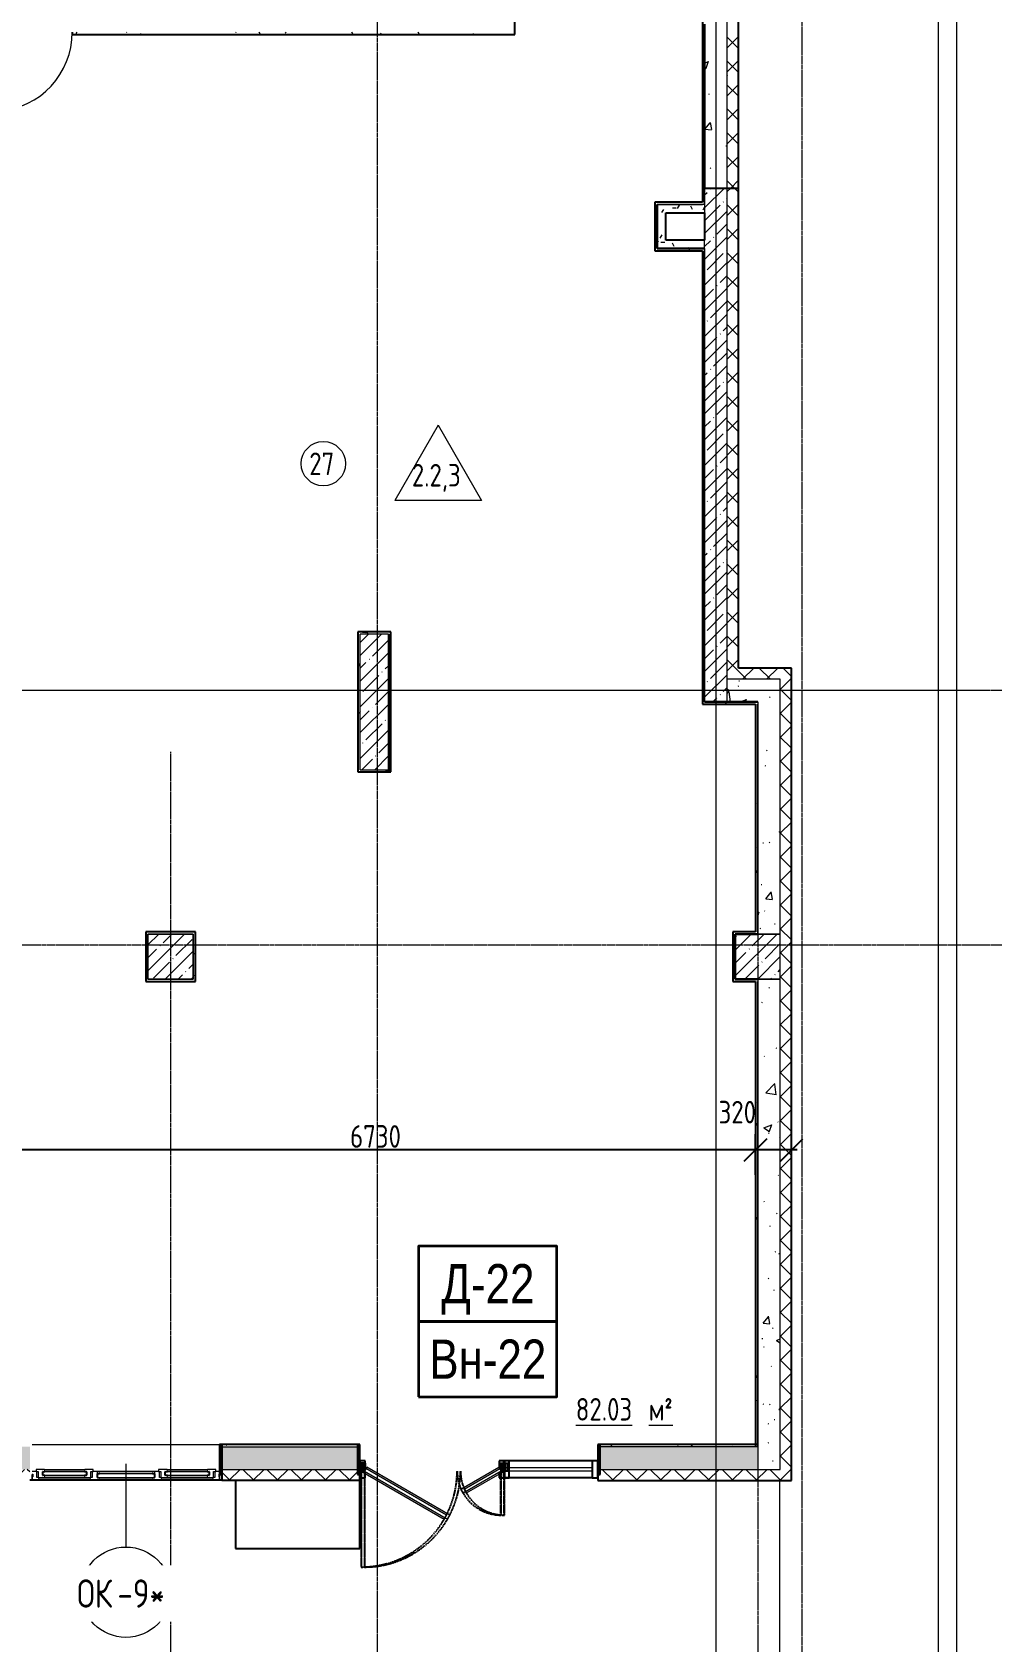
# Model space of a CAD drawing. Header units: millimetres. Extents: x -11854 to 4360091, y -19344 to 4989148.
# Drawn here: x 109348 to 117934, y 495 to 14747 of the extents above; entities that cross this region are included whole.
import ezdxf
from ezdxf.enums import TextEntityAlignment as Align

# ---------------------------------------------------------------- set-up
doc = ezdxf.new("R2010")
doc.units = ezdxf.units.MM
doc.linetypes.add('Линия сетки', pattern=[22.225, 12.7, -3.175, 3.175, -3.175])
doc.linetypes.add('Штрих', pattern=[6.35, 3.175, -3.175])
doc.layers.get('0').update_dxf_attribs({"color": 254})
doc.layers.get('Defpoints').update_dxf_attribs({"color": 254})
for name, color, linetype, lineweight in [('A-ANNO-DIMS', 254, 'Continuous', 9), ('A-AREA-IDEN', 254, 'Continuous', 9), ('A-DOOR', 254, 'Continuous', 9), ('A-FLOR', 254, 'Continuous', 9), ('A-GLAZ', 254, 'Continuous', 9), ('A-GLAZ-CURT', 254, 'Continuous', 9), ('A-GLAZ-CWMG', 254, 'Continuous', 9), ('A-GLAZ-IDEN', 254, 'Continuous', 9), ('A-WALL', 254, 'Continuous', 9), ('S-GRID', 254, 'Continuous', 9)]:
    doc.layers.add(name, color=color, linetype=linetype, lineweight=lineweight)
doc.layers.add('кр', color=1, linetype='Continuous')
doc.layers.add('МАРКИ', color=3, linetype='Continuous')
doc.styles.add('ISOCPEUR', font='isocpeur.ttf', dxfattribs={"width": 0.8, "height": 200})
doc.styles.add('ISOCPEUR_2', font='isocpeur.ttf', dxfattribs={"width": 0.8, "height": 250})
doc.styles.add('ISOCPEUR_B', font='', dxfattribs={"width": 0.8, "height": 200})
doc.styles.add('ISOCPEUR_B_1', font='', dxfattribs={"width": 0.8, "height": 200})
doc.styles.get("Standard").update_dxf_attribs({"font": 'arial.ttf'})
doc.styles.get('ISOCPEUR_B').set_extended_font_data('ISOCPEUR', bold=True)
doc.styles.get('ISOCPEUR_B_1').set_extended_font_data('ISOCPEUR', bold=True)
doc.dimstyles.new('2_0_мм_ISOCPEUR', dxfattribs={"dimscale": 304.8, "dimtxt": 199.196235, "dimasz": 0.656168, "dimexe": 0.459318, "dimexo": 0.625, "dimgap": 0.065617, "dimtad": 1, "dimdec": 0, "dimtxsty": 'ISOCPEUR', "dimblk1": 'OBLIQUE', "dimblk2": 'OBLIQUE', "dimsah": 1, "dimcen": 2.5, "dimdle": 0.164042, "dimazin": 3, "dimtfac": 1, "dimtix": 1, "dimtmove": 0, "dimatfit": 3, "dimfxl": 0.787402, "dimfxlon": 1, "dimtvp": 1, "dimarcsym": 2})
doc.dimstyles.new('2_0_мм_ISOCPEUR_1', dxfattribs={"dimscale": 304.8, "dimtxt": 199.196235, "dimasz": 0.656168, "dimexe": 0.459318, "dimexo": 0.625, "dimgap": 0.065617, "dimtad": 1, "dimdec": 0, "dimtxsty": 'ISOCPEUR', "dimblk1": 'OBLIQUE', "dimblk2": 'OBLIQUE', "dimsah": 1, "dimcen": 2.5, "dimdle": 0.164042, "dimazin": 3, "dimtfac": 1, "dimtix": 1, "dimtmove": 1, "dimatfit": 3, "dimfxl": 0.787402, "dimfxlon": 1, "dimtvp": 1, "dimarcsym": 2})
pattern_1 = [(45, (542041.67, 20914.14), (-106.066017, 106.066017), []), (135, (542041.67, 20914.14), (-106.066017, -106.066017), [])]
pattern_2 = [(50, (542041.7, 20914.14), (728.7365, -63.7558), [76.2, -838.2]), (355, (542041.7, 20914.14), (-140.9716, 764.2276), [60.96, -670.56]), (100.451, (542102.4, 20908.8), (587.77, 700.4668), [64.76, -712.36]), (46.184, (542041.7, 21117.3), (1084.3162, -168.171), [114.3, -1257.3]), (96.636, (542132, 21103.3), (949.61, 989.7098), [97.14, -1068.54]), (351.184, (542041.7, 21117.3), (949.6206, 989.7012), [91.44, -1005.84]), (21, (542143.3, 21066.54), (606.4579, -409.0606), [76.2, -838.2]), (326, (542143.3, 21066.54), (247.2083, 736.7529), [60.96, -670.56]), (71.451, (542193.8, 21032.46), (853.6683, 327.6855), [64.76, -712.36]), (37.5, (542041.67, 20914.14), (12.3547, 338.22012), [6.706, -655.726, 6.706, -674.014, -673.1]), (37.5, (542041.67, 20914.14), (12.3547, 338.22012), [-1343.152, 6.706, -666.394]), (7.5, (542041.67, 20914.14), (267.27887, 400.72213), [6.706, -381.406, 6.706, -640.486, -256.54]), (7.5, (542041.67, 20914.14), (267.27887, 400.72213), [-1035.304, 6.706, -249.834]), (327.5, (541815.1, 20914.14), (542.36333, -22.91534), [6.706, -247.294, 6.706, -785.774, -1051.56]), (327.5, (541815.1, 20914.14), (542.36333, -22.91534), [-1046.48, 6.706, -1044.854]), (317.5, (541713.5, 20914.14), (592.51696, 101.7071), [6.706, -323.494, 6.706, -519.582, -746.76]), (317.5, (541713.5, 20914.14), (592.51696, 101.7071), [-856.488, 6.706, -740.054])]
pattern_3 = [(45, (542041.67, 20914.14), (-114.04925, 114.04925), []), (45, (542155.72, 20914.14), (-114.04925, 114.04925), [201.613, -40.323, 3.353, -36.97])]
pattern_4 = [(0, (542041.67, 20914.14), (406.4, 101.6), [33.528, -271.272, 33.528, -271.272, -1625.6]), (0, (542041.67, 20914.14), (406.4, 101.6), [-609.6, 33.528, -576.072, 33.528, -271.272, -711.2]), (0, (542041.67, 20914.14), (406.4, 101.6), [-1524, 33.528, -169.672, 33.528, -474.472]), (120, (542194.07, 20964.94), (-291.18818, 301.152724), [33.528, -271.272, 33.528, -1896.872]), (120, (542194.07, 20964.94), (-291.18818, 301.152724), [-338.328, -271.272, 33.528, -576.072, -1016]), (120, (542194.07, 20964.94), (-291.18818, 301.152724), [-1219.2, 33.528, -271.272, 33.528, -677.672]), (120, (542194.07, 20964.94), (-291.18818, 301.152724), [-1557.528, -169.672, 33.528, -474.472]), (240, (542244.87, 21168.14), (-115.21182, -402.752724), [33.528, -271.272, 33.528, -1896.872]), (240, (542244.87, 21168.14), (-115.21182, -402.752724), [-338.328, -271.272, 33.528, -576.072, -1016]), (240, (542244.87, 21168.14), (-115.21182, -402.752724), [-1219.2, 33.528, -271.272, 33.528, -677.672]), (240, (542244.87, 21168.14), (-115.21182, -402.752724), [-1557.528, -169.672, 33.528, -474.472])]

# ---------------------------------------------------------------- blocks, each defined once
blk = doc.blocks.new('Одиночные-Щитовые - Дверной блок внутренний глухой ДГ 21х7 Л-4592465-1А')
at = {"layer": 'A-DOOR', "lineweight": 18}
for p, q in [((299, 100), (299, 798)), ((350, 798), (299, 798)), ((350, 100), (350, 798)), ((350, 100), (299, 100))]:
    blk.add_line(p, q, dxfattribs=at)
at = {"layer": 'A-DOOR'}
blk.add_arc((350, 100), 700, 94.1781, 180, dxfattribs=at)
blk = doc.blocks.new('BIMLIB_Окно_Трехстворчатое_Wintech_СФрамугойСнизу_ГОСТ30674-99 - 1700Х1800-7434254-1А')
at = {"layer": 'A-GLAZ'}
for p, q in [((-705, 140), (-725, 140)), ((-705, 95), (-705, 140)), ((-645, 140), (-191, 140)), ((-194, 123), (-642, 123)), ((-597, 121), (-239, 121)), ((-239, 51), (-597, 51)), ((-594, 105), (-242, 105)), ((-594, 69), (-242, 69)), ((-112, 140), (362, 140)), ((-112, 70), (362, 70)), ((360, 123), (-110, 123)), ((-110, 87), (360, 87)), ((441, 140), (895, 140)), ((892, 123), (444, 123)), ((489, 121), (847, 121)), ((847, 51), (489, 51)), ((492, 105), (844, 105)), ((492, 69), (844, 69)), ((975, 140), (955, 140)), ((955, 140), (955, 95))]:
    blk.add_line(p, q, dxfattribs=at)
at = {"layer": 'A-GLAZ', "lineweight": 18}
for p, q in [((-705, 140), (-705, 117)), ((-645, 140), (-705, 140)), ((-705, 117), (-700, 117)), ((-700, 93), (-705, 93)), ((-705, 70), (-671, 70)), ((-700, 117), (-700, 93)), ((-671, 70), (-671, 51)), ((-651, 70), (-671, 70)), ((-671, 51), (-597, 51)), ((-663, 70), (-663, 121)), ((-663, 121), (-651, 121)), ((-597, 121), (-651, 121)), ((-651, 121), (-651, 70)), ((-642, 123), (-645, 140)), ((-642, 121), (-642, 123)), ((-615, 71), (-615, 103)), ((-615, 103), (-594, 103)), ((-594, 71), (-615, 71)), ((-223, 103), (-613, 103)), ((-613, 103), (-613, 71)), ((-613, 71), (-223, 71)), ((-594, 105), (-597, 121)), ((-597, 51), (-594, 69)), ((-594, 103), (-594, 105)), ((-594, 69), (-594, 71)), ((-239, 121), (-242, 105)), ((-242, 105), (-242, 103)), ((-242, 103), (-221, 103)), ((-221, 71), (-242, 71)), ((-242, 71), (-242, 69)), ((-242, 69), (-239, 51)), ((-185, 121), (-239, 121)), ((-239, 51), (-165, 51)), ((-223, 71), (-223, 103)), ((-221, 103), (-221, 71)), ((-191, 140), (-194, 123)), ((-194, 123), (-194, 121)), ((-112, 140), (-191, 140)), ((-185, 70), (-185, 121)), ((-185, 121), (-173, 121)), ((-165, 70), (-185, 70)), ((-173, 121), (-173, 70)), ((-165, 51), (-165, 70)), ((-165, 70), (-131, 70)), ((-110, 89), (-131, 89)), ((-131, 89), (-131, 70)), ((-131, 70), (-112, 70)), ((378, 121), (-128, 121)), ((-128, 121), (-128, 89)), ((-128, 89), (378, 89)), ((-110, 123), (-112, 140)), ((-112, 70), (-110, 87)), ((-110, 121), (-110, 123)), ((-110, 87), (-110, 89)), ((362, 140), (360, 123)), ((360, 123), (360, 121)), ((360, 89), (360, 87)), ((381, 89), (360, 89)), ((360, 87), (362, 70)), ((441, 140), (362, 140)), ((362, 70), (381, 70)), ((378, 89), (378, 121)), ((381, 70), (381, 89)), ((381, 70), (415, 70)), ((415, 70), (415, 51)), ((435, 70), (415, 70)), ((415, 51), (489, 51)), ((423, 70), (423, 121)), ((423, 121), (435, 121)), ((489, 121), (435, 121)), ((435, 121), (435, 70)), ((444, 123), (441, 140)), ((444, 121), (444, 123)), ((471, 71), (471, 103)), ((471, 103), (492, 103)), ((492, 71), (471, 71)), ((862, 103), (473, 103)), ((473, 103), (473, 71)), ((473, 71), (862, 71)), ((492, 105), (489, 121)), ((489, 51), (492, 69)), ((492, 103), (492, 105)), ((492, 69), (492, 71)), ((847, 121), (844, 105)), ((844, 105), (844, 103)), ((844, 103), (865, 103)), ((865, 71), (844, 71)), ((844, 71), (844, 69)), ((844, 69), (847, 51)), ((901, 121), (847, 121)), ((847, 51), (921, 51)), ((862, 71), (862, 103)), ((865, 103), (865, 71)), ((895, 140), (892, 123)), ((892, 123), (892, 121)), ((955, 140), (895, 140)), ((901, 70), (901, 121)), ((901, 121), (913, 121)), ((921, 70), (901, 70)), ((913, 121), (913, 70)), ((921, 51), (921, 70)), ((921, 70), (955, 70)), ((949, 93), (949, 117)), ((949, 117), (955, 117)), ((955, 93), (949, 93)), ((955, 117), (955, 140))]:
    blk.add_line(p, q, dxfattribs=at)
at = {"layer": 'A-GLAZ', "lineweight": 25}
for p, q in [((-615, 103), (-615, 71)), ((-613, 103), (-615, 103)), ((-615, 71), (-613, 71)), ((-613, 71), (-613, 103)), ((-221, 103), (-223, 103)), ((-223, 103), (-223, 71)), ((-223, 71), (-221, 71)), ((-221, 71), (-221, 103)), ((-128, 121), (-131, 121)), ((-131, 121), (-131, 89)), ((-131, 89), (-128, 89)), ((-128, 89), (-128, 121)), ((378, 121), (378, 89)), ((381, 121), (378, 121)), ((378, 89), (381, 89)), ((381, 89), (381, 121)), ((471, 103), (471, 71)), ((473, 103), (471, 103)), ((471, 71), (473, 71)), ((473, 71), (473, 103)), ((865, 103), (862, 103)), ((862, 103), (862, 71)), ((862, 71), (865, 71)), ((865, 71), (865, 103))]:
    blk.add_line(p, q, dxfattribs=at)
blk = doc.blocks.new('Системная панель - С остеклением-7420021-1А')
at = {"layer": 'A-GLAZ-CURT', "lineweight": 18}
for p, q in [((367.5, 12.5), (-367.5, 12.5)), ((-367.5, 12.5), (-367.5, -12.5)), ((367.5, -12.5), (367.5, 12.5)), ((-367.5, -12.5), (367.5, -12.5))]:
    blk.add_line(p, q, dxfattribs=at)
blk = doc.blocks.new('Прямоугольный импост - 50 x 150 мм-7420017-1А')
at = {"layer": 'A-GLAZ-CWMG'}
for p, q in [((-351344, -43204), (-352079, -43204)), ((-351344, -43354), (-352079, -43354))]:
    blk.add_line(p, q, dxfattribs=at)
blk = doc.blocks.new('Прямоугольный импост - 50 x 150 мм-7419824-1А')
at = {"layer": 'кр', "lineweight": 25}
for p, q in [((-50, 75), (0, 75)), ((-50, -75), (-50, 75)), ((0, 75), (0, -75)), ((0, -75), (-50, -75))]:
    blk.add_line(p, q, dxfattribs=at)
blk = doc.blocks.new('Прямоугольный импост - 50 x 150 мм-7420236-1А')
at = {"layer": 'A-GLAZ-CWMG', "lineweight": 25}
for p, q in [((-45, 75), (-50, 75)), ((-50, 75), (-50, 19)), ((-50, 2), (-50, -25)), ((0, 75), (-43, 75)), ((0, -75), (0, 75)), ((-50, -55), (-50, -75)), ((-50, -75), (0, -75))]:
    blk.add_line(p, q, dxfattribs=at)
blk = doc.blocks.new('Прямоугольный импост - 50 x 150 мм-7420048-1А')
at = {"layer": 'A-GLAZ-CWMG', "lineweight": 25}
for p, q in [((-25, 75), (-19, 75)), ((-25, 19), (-25, 75)), ((-25, -25), (-25, 2)), ((-17, 75), (25, 75)), ((25, 75), (25, -75)), ((-25, -75), (-25, -55)), ((25, -75), (-25, -75))]:
    blk.add_line(p, q, dxfattribs=at)
blk = doc.blocks.new('Дверь_Двупольная_внутренняя ПВХ профиль - Дверной блок наружный металлический остекленный ДНМО 22х13 Л _ДЛЯ ВИТРАЖА_-7420208-1А')
at = {"layer": 'кр', "linetype": 'Штрих'}
for p, q in [((618, 865), (618, 15)), ((-618, 405), (-618, 15))]:
    blk.add_line(p, q, dxfattribs=at)
at = {"layer": 'кр'}
for p, q in [((620, 865), (618, 865)), ((-620, 405), (-618, 405)), ((-650, 15), (-630, 15)), ((-650, -55), (-650, 15)), ((-630, 15), (-620, 15)), ((-630, -55), (-630, 15)), ((-630, 15), (-630, -55)), ((-620, 15), (-620, -25)), ((-618, 15), (-620, 15)), ((618, 15), (620, 15)), ((630, 15), (620, 15)), ((620, 15), (620, -25)), ((630, -55), (630, 15)), ((650, 15), (630, 15)), ((630, 15), (630, -55)), ((650, -55), (650, 15)), ((-630, -55), (-650, -55)), ((-610, -55), (-630, -55)), ((-620, -25), (-610, -25)), ((-610, -25), (-610, -55)), ((620, -25), (610, -25)), ((610, -25), (610, -55)), ((610, -55), (630, -55)), ((630, -55), (650, -55))]:
    blk.add_line(p, q, dxfattribs=at)
at = {"layer": 'кр', "linetype": 'Штрих', "lineweight": 18}
for p, q in [((620, 15), (620, 865)), ((-620, 15), (-620, 405))]:
    blk.add_line(p, q, dxfattribs=at)
at = {"layer": 'кр', "lineweight": 18}
for p, q in [((-116, 440), (-136, 405)), ((620, 15), (-116, 440)), ((-136, 405), (600, -20)), ((-620, 15), (-282, 210)), ((-262, 175), (-600, -20)), ((-282, 210), (-262, 175)), ((-600, -20), (-620, 15)), ((600, -20), (620, 15))]:
    blk.add_line(p, q, dxfattribs=at)
at = {"layer": 'кр', "linetype": 'Штрих'}
for centre, radius, start, end in [((620, 15), 850, 90, 180), ((-620, 15), 390, 360, 90)]:
    blk.add_arc(centre, radius, start, end, dxfattribs=at)
blk = doc.blocks.new('АР-Марка-Помещения-Этаж_Секция_Номер - Номер-1294543-1А')
at = {"layer": 'A-AREA-IDEN'}
blk.add_circle((0, 1.22), 1.96, dxfattribs=at)
blk = doc.blocks.new('_Oblique')
at = {"color": 0, "linetype": 'ByBlock', "lineweight": -2}
blk.add_line((-0.5, -0.5), (0.5, 0.5), dxfattribs=at)
blk = doc.blocks.new('*D595')
at = {"layer": 'A-ANNO-DIMS', "color": 0, "lineweight": -2, "transparency": 16777216}
for p, q in [((115753, 4630), (115753, 4990)), ((116073, 4630), (116073, 4990)), ((116123, 4850), (115703, 4850))]:
    blk.add_line(p, q, dxfattribs=at)
at = {"layer": 'Defpoints', "color": 0, "transparency": 16777216}
for p in [(115753, 4850), (115753, 4610), (116073, 4610)]:
    blk.add_point(p, dxfattribs=at)
at = {"layer": 'A-ANNO-DIMS', "color": 0, "lineweight": -2, "transparency": 16777216, "xscale": 200, "yscale": 200, "zscale": 200, "rotation": 180}
blk.add_blockref('_Oblique', (115753, 4850), dxfattribs=at)
at = {"layer": 'A-ANNO-DIMS', "color": 0, "lineweight": -2, "transparency": 16777216, "xscale": 200, "yscale": 200, "zscale": 200}
blk.add_blockref('_Oblique', (116073, 4850), dxfattribs=at)
at = {"layer": 'A-ANNO-DIMS', "color": 0, "transparency": 16777216, "insert": (115426, 5285), "char_height": 200, "width": 399.92, "attachment_point": 1, "line_spacing_factor": 1.149209, "style": 'ISOCPEUR'}
blk.add_mtext('\\A1;320', dxfattribs=at)
blk = doc.blocks.new('*D596')
at = {"layer": 'A-ANNO-DIMS', "color": 0, "lineweight": -2, "transparency": 16777216}
for p, q in [((109023, 4630), (109023, 4990)), ((115753, 4630), (115753, 4990)), ((115803, 4850), (108973, 4850))]:
    blk.add_line(p, q, dxfattribs=at)
at = {"layer": 'Defpoints', "color": 0, "transparency": 16777216}
for p in [(109023, 4850), (109023, 4610), (115753, 4610)]:
    blk.add_point(p, dxfattribs=at)
at = {"layer": 'A-ANNO-DIMS', "color": 0, "lineweight": -2, "transparency": 16777216, "xscale": 200, "yscale": 200, "zscale": 200, "rotation": 180}
blk.add_blockref('_Oblique', (109023, 4850), dxfattribs=at)
at = {"layer": 'A-ANNO-DIMS', "color": 0, "lineweight": -2, "transparency": 16777216, "xscale": 200, "yscale": 200, "zscale": 200}
blk.add_blockref('_Oblique', (115753, 4850), dxfattribs=at)
at = {"layer": 'A-ANNO-DIMS', "color": 0, "transparency": 16777216, "insert": (112388, 4970), "char_height": 200, "width": 533.23, "attachment_point": 5, "style": 'ISOCPEUR'}
blk.add_mtext('\\A1;6730', dxfattribs=at)
blk = doc.blocks.new('Марка окна - Марка окна-2857-1А')
at = {"layer": 'A-GLAZ-IDEN'}
blk.add_circle((0, 0), 4, dxfattribs=at)
blk = doc.blocks.new('МАРКА ПОМЕЩЕНИЯ - ПОЛЫ - Площадь-6347788-1А')
at = {"layer": 'A-AREA-IDEN'}
for p, q in [((0, 4.23), (-3.85, -2.44)), ((0, 4.23), (3.85, -2.44)), ((3.85, -2.44), (-3.85, -2.44))]:
    blk.add_line(p, q, dxfattribs=at)
blk = doc.blocks.new('Системная панель - С остеклением-7428840-1А')
at = {"layer": 'кр', "lineweight": 18}
for p, q in [((387.5, 12.5), (-387.5, 12.5)), ((-387.5, 12.5), (-387.5, -12.5)), ((387.5, -12.5), (387.5, 12.5)), ((-387.5, -12.5), (387.5, -12.5))]:
    blk.add_line(p, q, dxfattribs=at)
blk = doc.blocks.new('Прямоугольный импост - 50 x 150 мм-7428686-1А')
at = {"layer": 'кр'}
for p, q in [((-357574, -43154), (-358349, -43154)), ((-357574, -43304), (-358349, -43304))]:
    blk.add_line(p, q, dxfattribs=at)
blk = doc.blocks.new('Прямоугольный импост - 50 x 150 мм-V13-1А')
at = {"layer": 'кр', "lineweight": 25}
for p, q in [((-25, 75), (-9, 75)), ((-25, 26), (-25, 75)), ((-7, 75), (25, 75)), ((25, 75), (25, -75)), ((-25, -75), (-25, -17)), ((25, -75), (-25, -75))]:
    blk.add_line(p, q, dxfattribs=at)

msp = doc.modelspace()

# ---------------------------------------------------------------- hatches: boundary and pattern name
at = {"layer": 'A-WALL'}
h = msp.add_hatch(dxfattribs=at)
h.set_pattern_fill('FP_3', color=8, style=0, pattern_type=2)
h.set_pattern_definition(pattern_4)
h.paths.add_polyline_path([(115282.6, 13222.4), (115302.6, 13222.4), (115302.6, 15697.4), (115282.6, 15697.4), (115282.6, 13242.4)])
h = msp.add_hatch(dxfattribs=at)
h.set_pattern_fill('FP_3', color=8, style=0, pattern_type=2)
h.set_pattern_definition(pattern_4)
h.paths.add_polyline_path([(113622.6, 14727.4), (113622.6, 14747.4), (109702.6, 14747.4), (109702.6, 14727.4), (113135.9, 14727.4)])
h = msp.add_hatch(dxfattribs=at)
h.set_pattern_fill('FP_2', color=8, style=0, pattern_type=2)
h.set_pattern_definition(pattern_2)
h.paths.add_polyline_path([(115302.6, 13367.4), (115502.6, 13367.4), (115502.6, 14817.4), (115302.6, 14817.4), (115302.6, 14166.6)])
h = msp.add_hatch(dxfattribs=at)
h.set_pattern_fill('FP_5', color=8, style=0, pattern_type=2)
h.set_pattern_definition(pattern_1)
h.paths.add_polyline_path([(115502.6, 13367.4), (115602.6, 13367.4), (115602.6, 14817.4), (115502.6, 14817.4), (115502.6, 14166.6)])
h = msp.add_hatch(dxfattribs=at)
h.set_pattern_fill('FP_1', color=8, style=0, pattern_type=2)
h.set_pattern_definition(pattern_3)
h.paths.add_polyline_path([(115302.6, 8817.4), (115502.6, 8817.4), (115502.6, 13367.4), (115302.6, 13367.4), (115302.6, 12176)])
h = msp.add_hatch(dxfattribs=at)
h.set_pattern_fill('FP_5', color=8, style=0, pattern_type=2)
h.set_pattern_definition(pattern_1)
h.paths.add_polyline_path([(115502.6, 9017.4), (115602.6, 9017.4), (115602.6, 13367.4), (115502.6, 13367.4), (115502.6, 12176)])
h = msp.add_hatch(dxfattribs=at)
h.set_pattern_fill('FP_3', color=8, style=0, pattern_type=2)
h.set_pattern_definition(pattern_4)
h.paths.add_polyline_path([(114882.6, 12812.4), (114882.6, 13222.4), (114862.6, 13222.4), (114862.6, 12812.4)])
h = msp.add_hatch(dxfattribs=at)
h.set_pattern_fill('FP_3', color=8, style=0, pattern_type=2)
h.set_pattern_definition(pattern_4)
h.paths.add_polyline_path([(114882.6, 13147.4), (115302.6, 13147.4), (115302.6, 13222.4), (114882.6, 13222.4), (114882.6, 13171.3)])
h = msp.add_hatch(dxfattribs=at)
h.set_pattern_fill('FP_3', color=8, style=0, pattern_type=2)
h.set_pattern_definition(pattern_4)
h.paths.add_polyline_path([(114882.6, 12907.4), (114957.6, 12907.4), (114957.6, 13147.4), (114882.6, 13147.4)])
h = msp.add_hatch(dxfattribs=at)
h.set_pattern_fill('FP_3', color=8, style=0, pattern_type=2)
h.set_pattern_definition(pattern_4)
h.paths.add_polyline_path([(114882.6, 12832.4), (115302.6, 12832.4), (115302.6, 12907.4), (114882.6, 12907.4)])
h = msp.add_hatch(dxfattribs=at)
h.set_pattern_fill('FP_3', color=8, style=0, pattern_type=2)
h.set_pattern_definition(pattern_4)
h.paths.add_polyline_path([(115282.6, 12812.4), (115302.6, 12812.4), (115302.6, 12832.4), (114882.6, 12832.4), (114882.6, 12812.4), (115039.7, 12812.4)])
h = msp.add_hatch(dxfattribs=at)
h.set_pattern_fill('FP_3', color=8, style=0, pattern_type=2)
h.set_pattern_definition(pattern_4)
h.paths.add_polyline_path([(115282.6, 8797.4), (115302.6, 8797.4), (115302.6, 12812.4), (115282.6, 12812.4), (115282.6, 12176)])
h = msp.add_hatch(dxfattribs=at)
h.set_pattern_fill('FP_3', color=8, style=0, pattern_type=2)
h.set_pattern_definition(pattern_4)
h.paths.add_polyline_path([(112232.6, 9417.4), (112522.6, 9417.4), (112522.6, 9437.4), (112232.6, 9437.4)])
h = msp.add_hatch(dxfattribs=at)
h.set_pattern_fill('FP_3', color=8, style=0, pattern_type=2)
h.set_pattern_definition(pattern_4)
h.paths.add_polyline_path([(112252.6, 8197.4), (112252.6, 9417.4), (112232.6, 9417.4), (112232.6, 8197.4)])
h = msp.add_hatch(dxfattribs=at)
h.set_pattern_fill('FP_1', color=8, style=0, pattern_type=2)
h.set_pattern_definition(pattern_3)
h.paths.add_polyline_path([(112502.6, 8217.4), (112502.6, 9417.4), (112252.6, 9417.4), (112252.6, 8217.4), (112501.3, 8217.4)])
h = msp.add_hatch(dxfattribs=at)
h.set_pattern_fill('FP_3', color=8, style=0, pattern_type=2)
h.set_pattern_definition(pattern_4)
h.paths.add_polyline_path([(112502.6, 8217.4), (112522.6, 8217.4), (112522.6, 9417.4), (112502.6, 9417.4), (112502.6, 8692.3)])
h = msp.add_hatch(dxfattribs=at)
h.set_pattern_fill('FP_2', color=8, style=0, pattern_type=2)
h.set_pattern_definition(pattern_2)
h.paths.add_polyline_path([(115502.6, 8817.4), (115972.6, 8817.4), (115972.6, 9017.4), (115502.6, 9017.4)])
h = msp.add_hatch(dxfattribs=at)
h.set_pattern_fill('FP_5', color=8, style=0, pattern_type=2)
h.set_pattern_definition(pattern_1)
h.paths.add_polyline_path([(115602.6, 9017.4), (116072.6, 9017.4), (116072.6, 9117.4), (115602.6, 9117.4)])
h = msp.add_hatch(dxfattribs=at)
h.set_pattern_fill('FP_5', color=8, style=0, pattern_type=2)
h.set_pattern_definition(pattern_1)
h.paths.add_polyline_path([(115972.6, 1922.4), (116072.6, 1922.4), (116072.6, 9017.4), (115972.6, 9017.4), (115972.6, 2022.4)])
h = msp.add_hatch(dxfattribs=at)
h.set_pattern_fill('FP_3', color=8, style=0, pattern_type=2)
h.set_pattern_definition(pattern_4)
h.paths.add_polyline_path([(115752.6, 8797.4), (115772.6, 8797.4), (115772.6, 8817.4), (115302.6, 8817.4), (115302.6, 8797.4), (115674.3, 8797.4)])
h = msp.add_hatch(dxfattribs=at)
h.set_pattern_fill('FP_3', color=8, style=0, pattern_type=2)
h.set_pattern_definition(pattern_4)
h.paths.add_polyline_path([(115772.6, 6762.4), (115772.6, 8797.4), (115752.6, 8797.4), (115752.6, 6762.4)])
h = msp.add_hatch(dxfattribs=at)
h.set_pattern_fill('FP_2', color=8, style=0, pattern_type=2)
h.set_pattern_definition(pattern_2)
h.paths.add_polyline_path([(115772.6, 2022.4), (115972.6, 2022.4), (115972.6, 6362.4), (115772.6, 6362.4), (115772.6, 2222.4)])
h.paths.add_polyline_path([(115972.6, 6762.4), (115972.6, 8817.4), (115772.6, 8817.4), (115772.6, 6762.4)])
h = msp.add_hatch(dxfattribs=at)
h.set_pattern_fill('FP_3', color=8, style=0, pattern_type=2)
h.set_pattern_definition(pattern_4)
h.paths.add_polyline_path([(112501.3, 8197.4), (112522.6, 8197.4), (112522.6, 8217.4), (112252.6, 8217.4), (112252.6, 8197.4)])
h = msp.add_hatch(dxfattribs=at)
h.set_pattern_fill('FP_3', color=8, style=0, pattern_type=2)
h.set_pattern_definition(pattern_4)
h.paths.add_polyline_path([(110352.6, 6342.4), (110372.6, 6342.4), (110372.6, 6762.4), (110352.6, 6762.4), (110352.6, 6701.7)])
h = msp.add_hatch(dxfattribs=at)
h.set_pattern_fill('FP_1', color=8, style=0, pattern_type=2)
h.set_pattern_definition(pattern_3)
h.paths.add_polyline_path([(110772.6, 6362.4), (110772.6, 6762.4), (110372.6, 6762.4), (110372.6, 6362.4), (110597.5, 6362.4)])
h = msp.add_hatch(dxfattribs=at)
h.set_pattern_fill('FP_3', color=8, style=0, pattern_type=2)
h.set_pattern_definition(pattern_4)
h.paths.add_polyline_path([(110772.6, 6362.4), (110792.6, 6362.4), (110792.6, 6762.4), (110772.6, 6762.4)])
h = msp.add_hatch(dxfattribs=at)
h.set_pattern_fill('FP_3', color=8, style=0, pattern_type=2)
h.set_pattern_definition(pattern_4)
h.paths.add_polyline_path([(115572.6, 6342.4), (115572.6, 6762.4), (115552.6, 6762.4), (115552.6, 6342.4)])
h = msp.add_hatch(dxfattribs=at)
h.set_pattern_fill('FP_1', color=8, style=0, pattern_type=2)
h.set_pattern_definition(pattern_3)
h.paths.add_polyline_path([(115972.6, 6362.4), (115972.6, 6762.4), (115572.6, 6762.4), (115572.6, 6362.4), (115772.6, 6362.4)])
h = msp.add_hatch(dxfattribs=at)
h.set_pattern_fill('FP_3', color=8, style=0, pattern_type=2)
h.set_pattern_definition(pattern_4)
h.paths.add_polyline_path([(115752.6, 2222.4), (115772.6, 2222.7), (115772.6, 6342.4), (115752.6, 6342.4), (115752.6, 2222.7)])
h = msp.add_hatch(dxfattribs=at)
h.set_pattern_fill('FP_2', color=8, style=0, pattern_type=2)
h.set_pattern_definition(pattern_2)
h.paths.add_polyline_path([(114405.1, 2022.4), (115772.6, 2022.4), (115772.6, 2222.4), (114357.6, 2222.4), (114357.6, 2022.4)])
h.paths.add_polyline_path([(112247.6, 2022.4), (112247.6, 2222.4), (111027.6, 2222.4), (111027.6, 2022.4), (111866.7, 2022.4)])
h.paths.add_polyline_path([(109327.6, 2022.4), (109327.6, 2222.4), (108127.6, 2222.4), (108127.6, 2022.4)])
h.paths.add_polyline_path([(104886.1, 2022.4), (105977.6, 2022.4), (105977.6, 2222.4), (104777.6, 2222.4), (104777.6, 2022.4)])
h.paths.add_polyline_path([(103077.6, 2022.4), (103077.6, 2222.4), (101375.2, 2222.4), (101375.2, 2022.4), (102982.3, 2022.4)])
h.paths.add_polyline_path([(98222.8, 2022.4), (99225.2, 2022.4), (99225.2, 2222.4), (98027.6, 2222.4), (98027.6, 2022.4)])
h.paths.add_polyline_path([(94625.2, 2022.4), (96327.6, 2022.4), (96327.6, 2222.4), (94625.2, 2222.4)])
h.paths.add_polyline_path([(92475.2, 2022.4), (92475.2, 2222.4), (91277.6, 2222.4), (91277.6, 2022.4), (91559.4, 2022.4)])
h.paths.add_polyline_path([(89577.6, 2022.4), (89577.6, 2222.4), (88375.2, 2222.4), (88375.2, 2022.4), (89338.3, 2022.4)])
h.paths.add_polyline_path([(86225.2, 2022.4), (86225.2, 2222.4), (85027.6, 2222.4), (85027.6, 2022.4), (85213.4, 2022.4)])
h.paths.add_polyline_path([(82082.6, 2022.4), (83327.6, 2022.4), (83327.6, 2222.4), (82082.6, 2222.4)])
h = msp.add_hatch(dxfattribs=at)
h.set_pattern_fill('FP_3', color=8, style=0, pattern_type=2)
h.set_pattern_definition(pattern_4)
h.paths.add_polyline_path([(115674.3, 2222.4), (115772.6, 2222.7), (115772.6, 2242.4), (114357.6, 2242.4), (114357.6, 2222.4), (114405.1, 2222.4)])
h.paths.add_polyline_path([(111232.1, 2222.4), (112247.6, 2222.7), (112247.6, 2242.4), (111027.6, 2242.4), (111027.6, 2222.4)])
h.paths.add_polyline_path([(109327.6, 2222.4), (109327.6, 2242.4), (109002.6, 2242.4), (109002.6, 2222.4)])
h = msp.add_hatch(dxfattribs=at)
h.set_pattern_fill('FP_3', color=8, style=0, pattern_type=2)
h.set_pattern_definition(pattern_4)
h.paths.add_polyline_path([(112247.6, 1977.4), (112247.6, 2242.4), (112227.6, 2242.4), (112227.6, 1977.4)])
h = msp.add_hatch(dxfattribs=at)
h.set_pattern_fill('FP_3', color=8, style=0, pattern_type=2)
h.set_pattern_definition(pattern_4)
h.paths.add_polyline_path([(114377.6, 1977.4), (114377.6, 2242.4), (114357.6, 2242.4), (114357.6, 1977.4)])
h = msp.add_hatch(dxfattribs=at)
h.set_pattern_fill('FP_5', color=8, style=0, pattern_type=2)
h.set_pattern_definition(pattern_1)
h.paths.add_polyline_path([(115772.6, 1922.4), (115972.6, 1922.4), (115972.6, 2022.4), (114357.6, 2022.4), (114357.6, 1922.4), (115674.3, 1922.4)])
h.paths.add_polyline_path([(112247.6, 1922.4), (112247.6, 2022.4), (111027.6, 2022.4), (111027.6, 1922.4), (111866.7, 1922.4)])
h.paths.add_polyline_path([(109327.6, 1922.4), (109327.6, 2022.4), (108127.6, 2022.4), (108127.6, 1922.4)])
h.paths.add_polyline_path([(104777.6, 1922.4), (105977.6, 1922.4), (105977.6, 2022.4), (104777.6, 2022.4), (104777.6, 1973.9)])
h.paths.add_polyline_path([(101375.2, 1922.4), (103077.6, 1922.4), (103077.6, 2022.4), (101375.2, 2022.4)])
h.paths.add_polyline_path([(96319, 1922.4), (96327.6, 1922.4), (96327.6, 2022.4), (94625.2, 2022.4), (94625.2, 1922.4), (96001.7, 1922.4)])
h.paths.add_polyline_path([(98222.8, 1922.4), (99225.2, 1922.4), (99225.2, 2022.4), (98027.6, 2022.4), (98027.6, 1922.4)])
h.paths.add_polyline_path([(91277.6, 1922.4), (92475.2, 1922.4), (92475.2, 2022.4), (91277.6, 2022.4)])
h.paths.add_polyline_path([(88375.2, 1922.4), (89577.6, 1922.4), (89577.6, 2022.4), (88375.2, 2022.4)])
h.paths.add_polyline_path([(86225.2, 1922.4), (86225.2, 2022.4), (85027.6, 2022.4), (85027.6, 1922.4), (85213.4, 1922.4)])
h.paths.add_polyline_path([(83309.6, 1922.4), (83327.6, 1922.4), (83327.6, 2022.4), (82082.6, 2022.4), (82082.6, 1922.4), (82675, 1922.4)])

# ---------------------------------------------------------------- linework, layer by layer
at = {"layer": 'A-FLOR', "color": 8}
msp.add_line((115966.4, 1922.4), (115966.4, -137.6), dxfattribs=at)
at = {"layer": 'A-GLAZ-IDEN', "color": 8}
msp.add_line((110177.6, 2072.4), (110176.6, 1334.9), dxfattribs=at)
at = {"layer": 'A-WALL', "color": 8}
for p, q in [((117372.6, -427.6), (117372.6, 28101.2)), ((117532.6, 28101.2), (117532.6, -587.6)), ((115502.6, 8817.4), (115502.6, 18267.4)), ((115302.6, 13367.4), (115302.6, 13147.4)), ((115302.6, 13222.4), (115302.6, 13367.4)), ((115302.6, 13222.4), (114882.6, 13222.4)), ((114882.6, 13222.4), (115282.6, 13222.4)), ((115302.6, 12832.4), (115302.6, 12907.4)), ((115302.6, 12832.4), (115302.6, 8817.4)), ((115302.6, 8817.4), (115302.6, 12812.4)), ((112502.6, 9417.4), (112252.6, 9417.4)), ((112252.6, 8217.4), (112252.6, 9417.4)), ((115972.6, 9017.4), (115502.6, 9017.4)), ((115502.6, 8817.4), (115502.6, 9017.4)), ((115972.6, 6762.4), (115972.6, 9017.4)), ((115772.6, 8817.4), (115772.6, 6762.4)), ((115772.6, 6762.4), (115772.6, 8797.4)), ((112252.6, 8217.4), (112252.6, 8217.4)), ((112252.6, 8217.4), (112502.6, 8217.4)), ((110772.6, 6762.4), (110372.6, 6762.4)), ((110372.6, 6762.4), (110372.6, 6362.4)), ((110372.6, 6762.4), (110772.6, 6762.4)), ((110372.6, 6362.4), (110372.6, 6762.4)), ((110772.6, 6362.4), (110772.6, 6762.4)), ((110772.6, 6762.4), (110772.6, 6362.4)), ((115972.6, 6762.4), (115772.6, 6762.4)), ((115772.6, 6762.4), (115972.6, 6762.4)), ((115972.6, 6362.4), (115972.6, 6762.4)), ((115972.6, 2022.4), (115972.6, 6762.4)), ((110372.6, 6362.4), (110772.6, 6362.4)), ((110772.6, 6362.4), (110372.6, 6362.4)), ((115772.6, 6362.4), (115972.6, 6362.4)), ((115972.6, 6362.4), (115772.6, 6362.4)), ((115772.6, 6362.4), (115772.6, 2022.4)), ((115772.6, 2222.4), (115772.6, 6342.4)), ((109347.6, 2242.4), (111007.6, 2242.4)), ((111027.6, 2222.4), (112247.6, 2222.4)), ((115772.6, 2222.4), (114357.6, 2222.4)), ((111027.6, 2022.4), (112247.6, 2022.4)), ((114357.6, 2022.4), (115972.6, 2022.4)), ((111027.6, 1922.4), (109327.6, 1922.4))]:
    msp.add_line(p, q, dxfattribs=at)
at = {"layer": 'A-WALL', "color": 8, "lineweight": 25}
for p, q in [((115602.6, 9117.4), (115602.6, 18267.4)), ((113622.6, 14727.4), (113622.6, 15697.4)), ((115282.6, 15697.4), (115282.6, 13242.4)), ((109702.6, 14747.4), (109702.6, 14727.4)), ((109702.6, 14727.4), (113622.6, 14727.4)), ((115302.6, 14817.4), (115302.6, 13367.4)), ((115302.6, 13367.4), (115302.6, 14817.4)), ((115302.6, 13367.4), (115602.6, 13367.4)), ((115282.6, 13242.4), (114862.6, 13242.4)), ((114862.6, 13242.4), (114862.6, 12812.4)), ((114882.6, 13222.4), (114882.6, 12832.4)), ((114882.6, 12832.4), (114882.6, 13222.4)), ((114957.6, 13147.4), (115302.6, 13147.4)), ((114957.6, 12907.4), (114957.6, 13147.4)), ((115302.6, 13147.4), (115302.6, 12907.4)), ((114882.6, 12832.4), (115302.6, 12832.4)), ((115302.6, 12832.4), (114882.6, 12832.4)), ((115302.6, 12907.4), (114957.6, 12907.4)), ((114862.6, 12812.4), (115282.6, 12812.4)), ((115282.6, 12812.4), (115282.6, 8797.4)), ((112522.6, 9437.4), (112232.6, 9437.4)), ((112232.6, 9437.4), (112232.6, 8197.4)), ((112502.6, 9417.4), (112502.6, 8217.4)), ((112522.6, 8197.4), (112522.6, 9437.4)), ((116072.6, 9117.4), (115602.6, 9117.4)), ((116072.6, 1922.4), (116072.6, 9117.4)), ((115282.6, 8797.4), (115752.6, 8797.4)), ((115302.6, 8817.4), (115772.6, 8817.4)), ((115772.6, 8817.4), (115302.6, 8817.4)), ((115752.6, 8797.4), (115752.6, 6782.4)), ((112232.6, 8197.4), (112522.6, 8197.4)), ((110792.6, 6782.4), (110352.6, 6782.4)), ((110352.6, 6782.4), (110352.6, 6342.4)), ((110792.6, 6342.4), (110792.6, 6782.4)), ((115752.6, 6782.4), (115552.6, 6782.4)), ((115552.6, 6782.4), (115552.6, 6342.4)), ((115772.6, 6762.4), (115572.6, 6762.4)), ((115572.6, 6762.4), (115572.6, 6362.4)), ((115572.6, 6762.4), (115772.6, 6762.4)), ((115572.6, 6362.4), (115572.6, 6762.4)), ((110352.6, 6342.4), (110792.6, 6342.4)), ((115552.6, 6342.4), (115752.6, 6342.4)), ((115572.6, 6362.4), (115772.6, 6362.4)), ((115772.6, 6362.4), (115572.6, 6362.4)), ((115752.6, 6342.4), (115752.6, 2222.4)), ((111007.6, 2242.4), (111007.6, 1977.4)), ((111027.6, 2242.4), (111007.6, 2242.4)), ((111027.6, 2242.4), (111027.6, 2222.4)), ((112247.6, 2242.4), (111027.6, 2242.4)), ((111027.6, 1977.4), (111027.6, 2242.4)), ((111027.6, 2222.4), (111027.6, 1922.4)), ((112227.6, 2242.4), (112227.6, 1977.4)), ((112247.6, 2222.4), (112247.6, 2242.4)), ((112247.6, 1977.4), (112247.6, 2242.4)), ((112247.6, 1922.4), (112247.6, 2222.4)), ((115772.6, 2242.4), (114357.6, 2242.4)), ((114357.6, 2242.4), (114357.6, 2222.4)), ((114357.6, 2242.4), (114357.6, 1977.4)), ((114377.6, 2242.4), (114357.6, 2242.4)), ((114357.6, 2222.4), (114357.6, 1922.4)), ((114377.6, 1977.4), (114377.6, 2242.4)), ((111007.6, 1977.4), (111027.6, 1977.4)), ((112247.6, 1922.4), (111027.6, 1922.4)), ((111147.6, 1922.4), (111147.6, 1322.4)), ((112227.6, 1977.4), (112247.6, 1977.4)), ((112247.6, 1322.4), (112247.6, 1922.4)), ((114357.6, 1977.4), (114377.6, 1977.4)), ((114357.6, 1922.4), (116072.6, 1922.4)), ((111147.6, 1322.4), (112247.6, 1322.4))]:
    msp.add_line(p, q, dxfattribs=at)
at = {"layer": 'S-GRID', "color": 8, "linetype": 'Линия сетки'}
for p, q in [((112402.6, 26233.7), (112402.6, -4343.8)), ((115402.6, 26233.7), (115402.6, -4343.8)), ((116162.5, 26188.3), (116162.5, -1496.5)), ((115402.6, 21247.1), (115402.6, -4343.8)), ((117934.2, 8917.4), (78806.8, 8917.4)), ((117662.5, 8917.4), (78806.8, 8917.4)), ((110572.6, 8374.9), (110572.6, -1715.3)), ((115772.6, 8374.9), (115772.6, -1715.3)), ((117934.2, 6662.4), (78806.8, 6662.4))]:
    msp.add_line(p, q, dxfattribs=at)
at = {"layer": 'МАРКИ', "color": 1, "lineweight": 35}
for points in [[(112770, 3331.8), (113994.7, 3331.8), (113994.7, 3999.9), (112770, 3999.9)], [(112770, 2663.8), (113994.7, 2663.8), (113994.7, 3331.8), (112770, 3331.8)]]:
    msp.add_lwpolyline(points, close=True, dxfattribs=at)

# ---------------------------------------------------------------- block references
at = {"layer": 'A-AREA-IDEN', "color": 8, "xscale": 99.99999999999991, "yscale": 99.99999999999991, "zscale": 99.99999999999991}
for name, p in [('МАРКА ПОМЕЩЕНИЯ - ПОЛЫ - Площадь-6347788-1А', (112942.6, 10844.1)), ('АР-Марка-Помещения-Этаж_Секция_Номер - Номер-1294543-1А', (111925.9, 10805))]:
    msp.add_blockref(name, p, dxfattribs=at)
at = {"layer": 'A-DOOR', "color": 8, "rotation": 180}
for name, p in [('Одиночные-Щитовые - Дверной блок внутренний глухой ДГ 21х7 Л-4592465-1А', (109352.6, 14847.4)), ('Дверь_Двупольная_внутренняя ПВХ профиль - Дверной блок наружный металлический остекленный ДНМО 22х13 Л _ДЛЯ ВИТРАЖА_-7420208-1А', (112910.1, 2022.4))]:
    msp.add_blockref(name, p, dxfattribs=at)
at = {"layer": 'A-GLAZ', "color": 8, "rotation": 180}
msp.add_blockref('BIMLIB_Окно_Трехстворчатое_Wintech_СФрамугойСнизу_ГОСТ30674-99 - 1700Х1800-7434254-1А', (110302.6, 2072.4), dxfattribs=at)
at = {"layer": 'A-GLAZ-CURT', "color": 8}
msp.add_blockref('Системная панель - С остеклением-7420021-1А', (113940.1, 2022.4), dxfattribs=at)
at = {"layer": 'A-GLAZ-CWMG', "color": 8, "rotation": 180}
msp.add_blockref('Прямоугольный импост - 50 x 150 мм-7420236-1А', (112247.6, 2022.4), dxfattribs=at)
at = {"layer": 'A-GLAZ-CWMG', "color": 8, "extrusion": (0, 0, -1), "rotation": 180}
for name, p in [('Прямоугольный импост - 50 x 150 мм-7420048-1А', (-113547.6, 2022.4)), ('Прямоугольный импост - 50 x 150 мм-7419824-1А', (-114357.6, 2022.4))]:
    msp.add_blockref(name, p, dxfattribs=at)
at = {"layer": 'A-GLAZ-CWMG', "color": 8}
msp.add_blockref('Прямоугольный импост - 50 x 150 мм-7420017-1А', (465651.8, 45301.8), dxfattribs=at)
at = {"layer": 'A-GLAZ-IDEN', "color": 8, "xscale": 99.99999999999991, "yscale": 99.99999999999991, "zscale": 99.99999999999991}
msp.add_blockref('Марка окна - Марка окна-2857-1А', (110177.6, 934.7), dxfattribs=at)
at = {"layer": 'кр', "color": 1, "rotation": 180}
msp.add_blockref('Дверь_Двупольная_внутренняя ПВХ профиль - Дверной блок наружный металлический остекленный ДНМО 22х13 Л _ДЛЯ ВИТРАЖА_-7420208-1А', (112880.8, 2022.4), dxfattribs=at)
at = {"layer": 'кр', "color": 1, "extrusion": (0, 0, -1), "rotation": 180}
for name, p in [('Прямоугольный импост - 50 x 150 мм-V13-1А', (-113507.6, 2022.4)), ('Прямоугольный импост - 50 x 150 мм-7419824-1А', (-114357.6, 2022.4))]:
    msp.add_blockref(name, p, dxfattribs=at)
at = {"layer": 'кр', "color": 1}
for name, p in [('Прямоугольный импост - 50 x 150 мм-7428686-1А', (471881.8, 45251.8)), ('Системная панель - С остеклением-7428840-1А', (113920.1, 2022.4))]:
    msp.add_blockref(name, p, dxfattribs=at)

# ---------------------------------------------------------------- texts
at = {"layer": 'A-AREA-IDEN', "color": 8, "char_height": 200, "attachment_point": 1}
for s, insert, width, style in [('27', (111801, 11025.8), 295.021, 'ISOCPEUR_B'), ('2.2,3', (112709.5, 10924.7), 551.561, 'ISOCPEUR'), ('\\L82.03 ', (114161.4, 2654), 782.447, 'ISOCPEUR_B'), ('\\L\\fISOCPEUR|b1|i0|c204|p34|;\\W.8;\\Lм', (114807, 2654), 166.751, 'ISOCPEUR_B'), ('\\L\\fISOCPEUR|b1|i0|c238|p34|;\\W.8;\\L²', (114944.6, 2654), 128.27, 'ISOCPEUR_B_1')]:
    msp.add_mtext(s, dxfattribs=dict(at, insert=insert, width=width, style=style))
at = {"layer": 'МАРКИ', "color": 1, "lineweight": 25, "width": 0.8}
for s, p in [('Д-22', (113382.4, 3665.8)), ('Вн-22', (113382.4, 2997.8))]:
    msp.add_text(s, height=347.93, dxfattribs=at).set_placement(p, align=Align.MIDDLE_CENTER)

# ---------------------------------------------------------------- dimensions: what is measured, and where the dimension line sits
at = {"layer": 'A-ANNO-DIMS', "color": 8}
dim = msp.add_linear_dim(base=(115752.6, 4850.5), p1=(116072.6, 4610.5), p2=(115752.6, 4610.5), dimstyle='2_0_мм_ISOCPEUR_1', override={"dimfxl": 320}, dxfattribs=at)
dim.commit()
dim.dimension.update_dxf_attribs({"geometry": '*D595', "text_midpoint": (115625.8, 4998.4), "dimtype": 160})
dim = msp.add_linear_dim(base=(109022.6, 4850.5), p1=(115752.6, 4610.5), p2=(109022.6, 4610.5), dimstyle='2_0_мм_ISOCPEUR', override={"dimfxl": 6729.997842}, dxfattribs=at)
dim.commit()
dim.dimension.update_dxf_attribs({"geometry": '*D596', "text_midpoint": (112387.6, 4970.5)})

# ---------------------------------------------------------------- next in the draw order: texts
at = {"layer": 'A-GLAZ-IDEN', "color": 8, "insert": (109745.1, 1047.9), "char_height": 250, "width": 432.911, "attachment_point": 1, "style": 'ISOCPEUR_2', "bg_fill": 2}
msp.add_mtext('ОК', dxfattribs=at)

# ---------------------------------------------------------------- next in the draw order: texts
at = {"layer": 'A-GLAZ-IDEN', "color": 8, "insert": (110102.3, 1047.9), "char_height": 250, "width": 606.076, "attachment_point": 1, "style": 'ISOCPEUR_2', "bg_fill": 2}
msp.add_mtext('-9*', dxfattribs=at)

doc.saveas('drawing.dxf')
